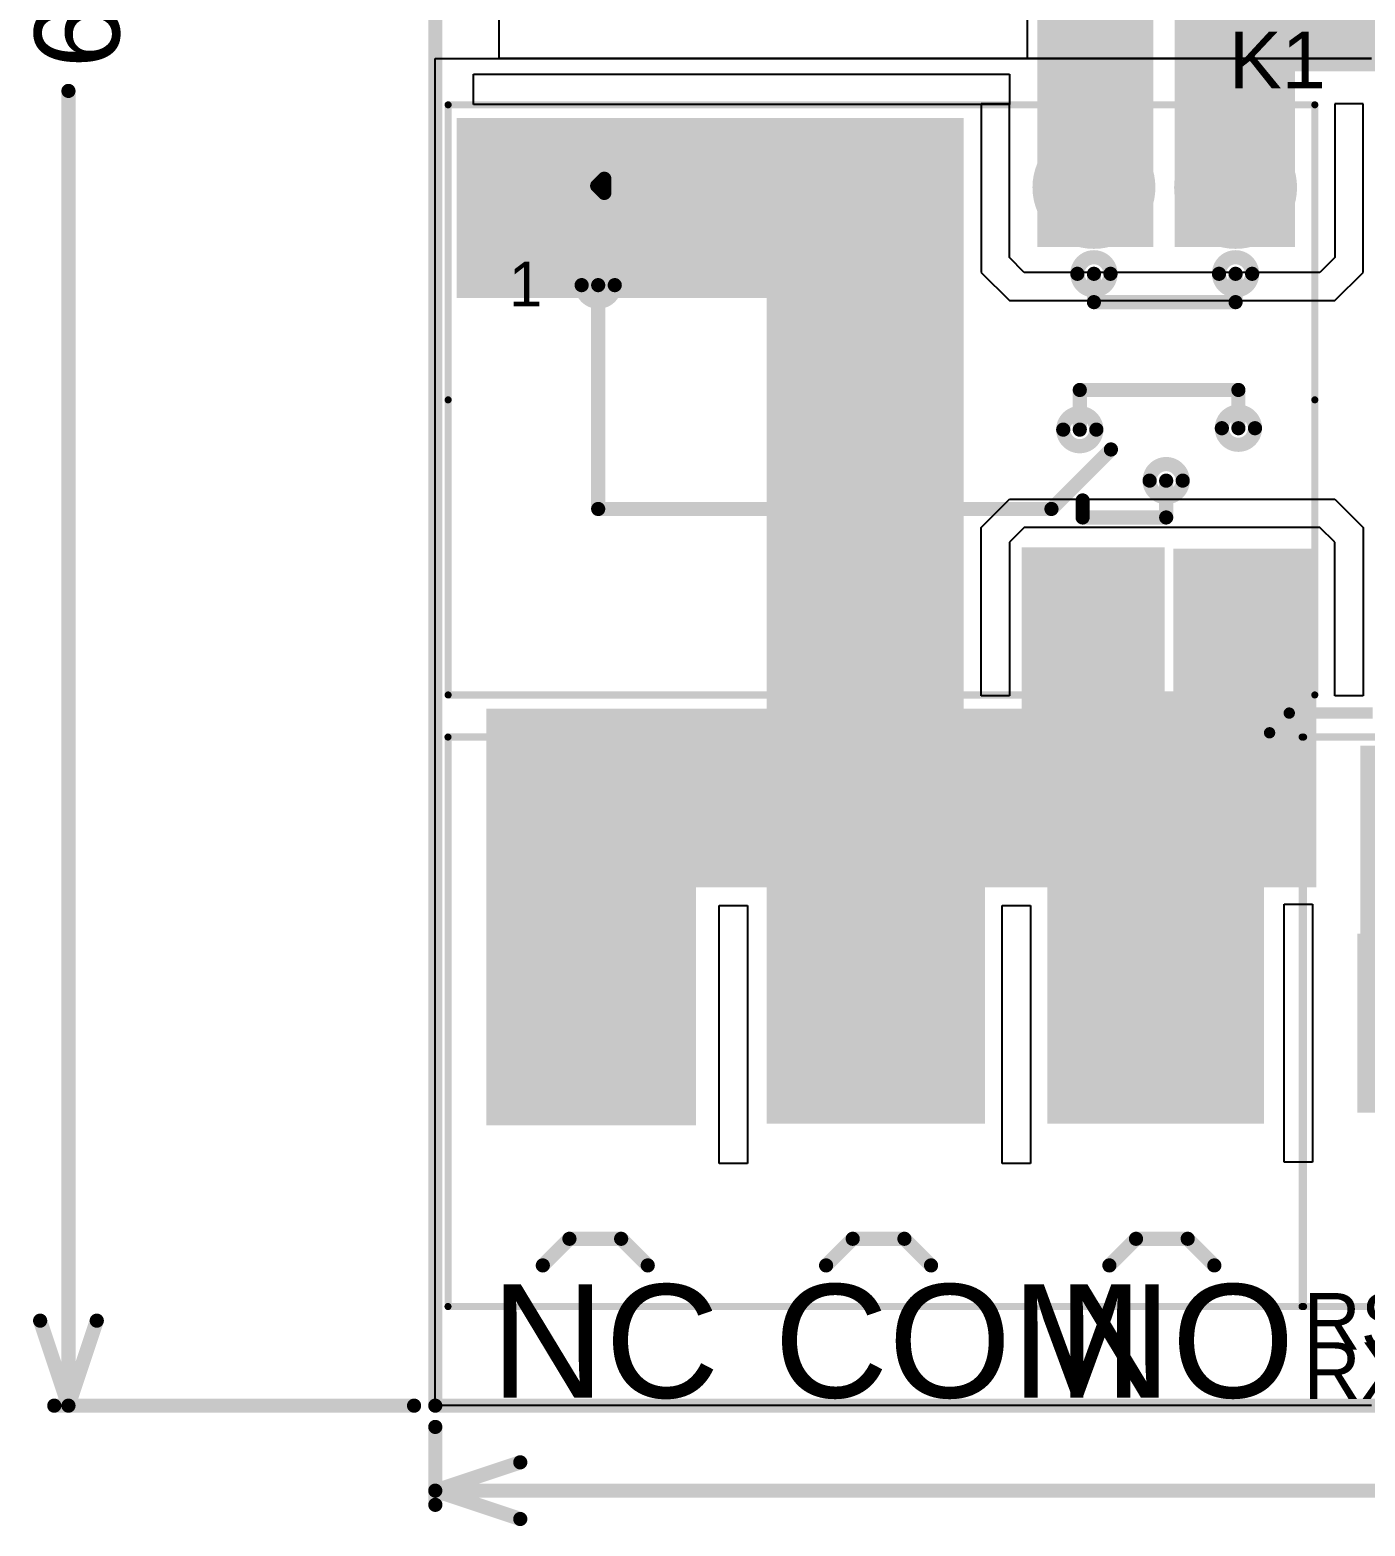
# Model space of a CAD drawing. Header units: millimetres. Extents: x -0.29 to 3.46, y -0.11 to 2.46.
# Drawn here: x -0.286 to 0.656, y -0.085 to 0.971 of the extents above; entities that cross this region are included whole.
import ezdxf

# ---------------------------------------------------------------- set-up
doc = ezdxf.new("R2010")
doc.units = ezdxf.units.MM
doc.header["$MEASUREMENT"] = 0
for name, color, linetype in [('BottomLayer', 5, 'Continuous'), ('BottomPaste', 16, 'Continuous'), ('BottomSolder', 6, 'Continuous'), ('Mechanical1', 6, 'Continuous'), ('Mechanical2', 216, 'Continuous'), ('MultiLayer', 9, 'Continuous'), ('PadHoleLayer', 156, 'Continuous'), ('TopLayer', 1, 'Continuous'), ('TopOverlay', 2, 'Continuous'), ('TopSolder', 216, 'Continuous')]:
    doc.layers.add(name, color=color, linetype=linetype)
doc.styles.add('Arial', font='', dxfattribs={"height": 0.2})
doc.styles.get('Arial').set_extended_font_data('Arial')

# ---------------------------------------------------------------- blocks, each defined once
blk = doc.blocks.new('J102K1CS33VDC_20_80')
at = {"layer": 'BottomLayer'}
blk.add_hatch(color=5, dxfattribs=at).paths.add_polyline_path([(0.0394, 0.0394), (0.0394, -0.0394), (-0.0394, -0.0394), (-0.0394, 0.0394)])
h = blk.add_hatch(color=5, dxfattribs=at)
edge = h.paths.add_edge_path()
edge.add_arc((0.4, 0), 0.0394, 0, 360)
h = blk.add_hatch(color=5, dxfattribs=at)
edge = h.paths.add_edge_path()
edge.add_arc((0.5, 0), 0.0394, 0, 360)
h = blk.add_hatch(color=5, dxfattribs=at)
edge = h.paths.add_edge_path()
edge.add_arc((0.4, -0.3), 0.0394, 0, 360)
h = blk.add_hatch(color=5, dxfattribs=at)
edge = h.paths.add_edge_path()
edge.add_arc((0.5, -0.3), 0.0394, 0, 360)
at = {"layer": 'BottomSolder'}
blk.add_hatch(color=6, dxfattribs=at).paths.add_polyline_path([(0.0434, 0.0434), (0.0434, -0.0434), (-0.0434, -0.0434), (-0.0434, 0.0434)])
h = blk.add_hatch(color=6, dxfattribs=at)
edge = h.paths.add_edge_path()
edge.add_arc((0.4, 0), 0.0434, 0, 360)
h = blk.add_hatch(color=6, dxfattribs=at)
edge = h.paths.add_edge_path()
edge.add_arc((0.5, 0), 0.0434, 0, 360)
h = blk.add_hatch(color=6, dxfattribs=at)
edge = h.paths.add_edge_path()
edge.add_arc((0.4, -0.3), 0.0434, 0, 360)
h = blk.add_hatch(color=6, dxfattribs=at)
edge = h.paths.add_edge_path()
edge.add_arc((0.5, -0.3), 0.0434, 0, 360)
at = {"layer": 'MultiLayer'}
blk.add_hatch(color=9, dxfattribs=at).paths.add_polyline_path([(0.0394, 0.0394), (0.0394, -0.0394), (-0.0394, -0.0394), (-0.0394, 0.0394)])
h = blk.add_hatch(color=9, dxfattribs=at)
edge = h.paths.add_edge_path()
edge.add_arc((0.4, 0), 0.0394, 0, 360)
h = blk.add_hatch(color=9, dxfattribs=at)
edge = h.paths.add_edge_path()
edge.add_arc((0.5, 0), 0.0394, 0, 360)
h = blk.add_hatch(color=9, dxfattribs=at)
edge = h.paths.add_edge_path()
edge.add_arc((0.4, -0.3), 0.0394, 0, 360)
h = blk.add_hatch(color=9, dxfattribs=at)
edge = h.paths.add_edge_path()
edge.add_arc((0.5, -0.3), 0.0394, 0, 360)
at = {"layer": 'PadHoleLayer'}
h = blk.add_hatch(color=156, dxfattribs=at)
edge = h.paths.add_edge_path()
edge.add_arc((0, 0), 0.0201, 0, 360)
h = blk.add_hatch(color=156, dxfattribs=at)
edge = h.paths.add_edge_path()
edge.add_arc((0.4, 0), 0.0201, 0, 360)
h = blk.add_hatch(color=156, dxfattribs=at)
edge = h.paths.add_edge_path()
edge.add_arc((0.5, 0), 0.0201, 0, 360)
h = blk.add_hatch(color=156, dxfattribs=at)
edge = h.paths.add_edge_path()
edge.add_arc((0.4, -0.3), 0.0201, 0, 360)
h = blk.add_hatch(color=156, dxfattribs=at)
edge = h.paths.add_edge_path()
edge.add_arc((0.5, -0.3), 0.0201, 0, 360)
at = {"layer": 'TopLayer'}
blk.add_hatch(color=1, dxfattribs=at).paths.add_polyline_path([(0.0394, 0.0394), (0.0394, -0.0394), (-0.0394, -0.0394), (-0.0394, 0.0394)])
h = blk.add_hatch(color=1, dxfattribs=at)
edge = h.paths.add_edge_path()
edge.add_arc((0.4, 0), 0.0394, 0, 360)
h = blk.add_hatch(color=1, dxfattribs=at)
edge = h.paths.add_edge_path()
edge.add_arc((0.5, 0), 0.0394, 0, 360)
h = blk.add_hatch(color=1, dxfattribs=at)
edge = h.paths.add_edge_path()
edge.add_arc((0.4, -0.3), 0.0394, 0, 360)
h = blk.add_hatch(color=1, dxfattribs=at)
edge = h.paths.add_edge_path()
edge.add_arc((0.5, -0.3), 0.0394, 0, 360)
at = {"layer": 'TopSolder'}
blk.add_hatch(color=216, dxfattribs=at).paths.add_polyline_path([(0.0434, 0.0434), (0.0434, -0.0434), (-0.0434, -0.0434), (-0.0434, 0.0434)])
h = blk.add_hatch(color=216, dxfattribs=at)
edge = h.paths.add_edge_path()
edge.add_arc((0.4, 0), 0.0434, 0, 360)
h = blk.add_hatch(color=216, dxfattribs=at)
edge = h.paths.add_edge_path()
edge.add_arc((0.5, 0), 0.0434, 0, 360)
h = blk.add_hatch(color=216, dxfattribs=at)
edge = h.paths.add_edge_path()
edge.add_arc((0.4, -0.3), 0.0434, 0, 360)
h = blk.add_hatch(color=216, dxfattribs=at)
edge = h.paths.add_edge_path()
edge.add_arc((0.5, -0.3), 0.0434, 0, 360)
at = {"layer": 'TopOverlay'}
for points, const_width in [([(-0.0559, -0.15), (-0.0559, 0.0583)], 0.005), ([(-0.0559, 0.0583), (0.5559, 0.0583)], 0.005), ([(0.5559, -0.15), (0.5559, 0.0583)], 0.005), ([(0.0493, 0.0011), (0.0543, 0.0061)], 0.01), ([(0.0543, -0.0039), (0.0543, 0.0061)], 0.01), ([(0.0493, 0.0011), (0.0543, -0.0039)], 0.01), ([(0.4, -0.081), (0.4, -0.061)], 0.01), ([(0.5, -0.081), (0.5, -0.061)], 0.01), ([(0.05, -0.227), (0.05, -0.069)], 0.01), ([(0.4, -0.081), (0.5, -0.081)], 0.01), ([(-0.0559, -0.3583), (-0.0559, -0.15)], 0.005), ([(0.39, -0.171), (0.39, -0.143)], 0.01), ([(0.39, -0.143), (0.502, -0.143)], 0.01), ([(0.502, -0.17), (0.502, -0.143)], 0.01), ([(0.5559, -0.3583), (0.5559, -0.15)], 0.005), ([(0.37, -0.227), (0.412, -0.185)], 0.01), ([(0.451, -0.233), (0.451, -0.207)], 0.01), ([(0.392, -0.233), (0.392, -0.221)], 0.01), ([(0.05, -0.227), (0.37, -0.227)], 0.01), ([(0.392, -0.233), (0.451, -0.233)], 0.01), ([(-0.0559, -0.3583), (0.5559, -0.3583)], 0.005)]:
    blk.add_lwpolyline(points, dxfattribs=dict(at, const_width=const_width))
for points, const_width in [([(-0.0572, 0.0583, 1), (-0.0547, 0.0583, 1)], 0.0025), ([(-0.0572, 0.0583, 1), (-0.0547, 0.0583, 1)], 0.0025), ([(0.5547, 0.0583, 1), (0.5572, 0.0583, 1)], 0.0025), ([(0.5547, 0.0583, 1), (0.5572, 0.0583, 1)], 0.0025), ([(0.0518, 0.0061, 1), (0.0568, 0.0061, 1)], 0.005), ([(0.0518, 0.0061, 1), (0.0568, 0.0061, 1)], 0.005), ([(0.0468, 0.0011, 1), (0.0518, 0.0011, 1)], 0.005), ([(0.0468, 0.0011, 1), (0.0518, 0.0011, 1)], 0.005), ([(0.0518, -0.0039, 1), (0.0568, -0.0039, 1)], 0.005), ([(0.0518, -0.0039, 1), (0.0568, -0.0039, 1)], 0.005), ([(0.0617, -0.069, 1), (0.0383, -0.069, 1)], 0.01), ([(0.4117, -0.061, 1), (0.3883, -0.061, 1)], 0.01), ([(0.5117, -0.061, 1), (0.4883, -0.061, 1)], 0.01), ([(0.3858, -0.061, 1), (0.3908, -0.061, 1)], 0.005), ([(0.3975, -0.061, 1), (0.4025, -0.061, 1)], 0.005), ([(0.4092, -0.061, 1), (0.4142, -0.061, 1)], 0.005), ([(0.4858, -0.061, 1), (0.4908, -0.061, 1)], 0.005), ([(0.4975, -0.061, 1), (0.5025, -0.061, 1)], 0.005), ([(0.5092, -0.061, 1), (0.5142, -0.061, 1)], 0.005), ([(0.0358, -0.069, 1), (0.0408, -0.069, 1)], 0.005), ([(0.0475, -0.069, 1), (0.0525, -0.069, 1)], 0.005), ([(0.0592, -0.069, 1), (0.0642, -0.069, 1)], 0.005), ([(0.3975, -0.081, 1), (0.4025, -0.081, 1)], 0.005), ([(0.3975, -0.081, 1), (0.4025, -0.081, 1)], 0.005), ([(0.4975, -0.081, 1), (0.5025, -0.081, 1)], 0.005), ([(0.4975, -0.081, 1), (0.5025, -0.081, 1)], 0.005), ([(-0.0572, -0.15, 1), (-0.0547, -0.15, 1)], 0.0025), ([(-0.0572, -0.15, 1), (-0.0547, -0.15, 1)], 0.0025), ([(0.3875, -0.143, 1), (0.3925, -0.143, 1)], 0.005), ([(0.3875, -0.143, 1), (0.3925, -0.143, 1)], 0.005), ([(0.4995, -0.143, 1), (0.5045, -0.143, 1)], 0.005), ([(0.4995, -0.143, 1), (0.5045, -0.143, 1)], 0.005), ([(0.5547, -0.15, 1), (0.5572, -0.15, 1)], 0.0025), ([(0.5547, -0.15, 1), (0.5572, -0.15, 1)], 0.0025), ([(0.4017, -0.171, 1), (0.3783, -0.171, 1)], 0.01), ([(0.5137, -0.17, 1), (0.4903, -0.17, 1)], 0.01), ([(0.3758, -0.171, 1), (0.3808, -0.171, 1)], 0.005), ([(0.3875, -0.171, 1), (0.3925, -0.171, 1)], 0.005), ([(0.3992, -0.171, 1), (0.4042, -0.171, 1)], 0.005), ([(0.4878, -0.17, 1), (0.4928, -0.17, 1)], 0.005), ([(0.4995, -0.17, 1), (0.5045, -0.17, 1)], 0.005), ([(0.5112, -0.17, 1), (0.5162, -0.17, 1)], 0.005), ([(0.4095, -0.185, 1), (0.4145, -0.185, 1)], 0.005), ([(0.4627, -0.207, 1), (0.4393, -0.207, 1)], 0.01), ([(0.4368, -0.207, 1), (0.4418, -0.207, 1)], 0.005), ([(0.4485, -0.207, 1), (0.4535, -0.207, 1)], 0.005), ([(0.4602, -0.207, 1), (0.4652, -0.207, 1)], 0.005), ([(0.3895, -0.221, 1), (0.3945, -0.221, 1)], 0.005), ([(0.0475, -0.227, 1), (0.0525, -0.227, 1)], 0.005), ([(0.0475, -0.227, 1), (0.0525, -0.227, 1)], 0.005), ([(0.3675, -0.227, 1), (0.3725, -0.227, 1)], 0.005), ([(0.3675, -0.227, 1), (0.3725, -0.227, 1)], 0.005), ([(0.3895, -0.233, 1), (0.3945, -0.233, 1)], 0.005), ([(0.3895, -0.233, 1), (0.3945, -0.233, 1)], 0.005), ([(0.4485, -0.233, 1), (0.4535, -0.233, 1)], 0.005), ([(0.4485, -0.233, 1), (0.4535, -0.233, 1)], 0.005), ([(-0.0572, -0.3583, 1), (-0.0547, -0.3583, 1)], 0.0025), ([(-0.0572, -0.3583, 1), (-0.0547, -0.3583, 1)], 0.0025), ([(0.5547, -0.3583, 1), (0.5572, -0.3583, 1)], 0.0025), ([(0.5547, -0.3583, 1), (0.5572, -0.3583, 1)], 0.0025)]:
    blk.add_lwpolyline(points, format="xyb", close=True, dxfattribs=dict(at, const_width=const_width))
blk.add_text('1', height=0.0315, rotation=360, dxfattribs=at).set_placement((-0.013, -0.084))
blk = doc.blocks.new('DB128L_5_08_3P_BK_S_87')
at = {"layer": 'BottomLayer'}
blk.add_hatch(color=5, dxfattribs=at).paths.add_polyline_path([(-0.1409, 0.0591), (-0.1409, -0.0591), (-0.2591, -0.0591), (-0.2591, 0.0591)])
h = blk.add_hatch(color=5, dxfattribs=at)
edge = h.paths.add_edge_path()
edge.add_arc((0, 0), 0.0591, 0, 360)
h = blk.add_hatch(color=5, dxfattribs=at)
edge = h.paths.add_edge_path()
edge.add_arc((0.2, 0), 0.0591, 0, 360)
at = {"layer": 'BottomSolder'}
blk.add_hatch(color=6, dxfattribs=at).paths.add_polyline_path([(-0.1369, 0.0631), (-0.1369, -0.0631), (-0.2631, -0.0631), (-0.2631, 0.0631)])
h = blk.add_hatch(color=6, dxfattribs=at)
edge = h.paths.add_edge_path()
edge.add_arc((0, 0), 0.0631, 0, 360)
h = blk.add_hatch(color=6, dxfattribs=at)
edge = h.paths.add_edge_path()
edge.add_arc((0.2, 0), 0.0631, 0, 360)
at = {"layer": 'MultiLayer'}
blk.add_hatch(color=9, dxfattribs=at).paths.add_polyline_path([(-0.1409, 0.0591), (-0.1409, -0.0591), (-0.2591, -0.0591), (-0.2591, 0.0591)])
h = blk.add_hatch(color=9, dxfattribs=at)
edge = h.paths.add_edge_path()
edge.add_arc((0, 0), 0.0591, 0, 360)
h = blk.add_hatch(color=9, dxfattribs=at)
edge = h.paths.add_edge_path()
edge.add_arc((0.2, 0), 0.0591, 0, 360)
at = {"layer": 'PadHoleLayer'}
h = blk.add_hatch(color=156, dxfattribs=at)
edge = h.paths.add_edge_path()
edge.add_arc((-0.2, 0), 0.0315, 0, 360)
h = blk.add_hatch(color=156, dxfattribs=at)
edge = h.paths.add_edge_path()
edge.add_arc((0, 0), 0.0315, 0, 360)
h = blk.add_hatch(color=156, dxfattribs=at)
edge = h.paths.add_edge_path()
edge.add_arc((0.2, 0), 0.0315, 0, 360)
at = {"layer": 'TopLayer'}
blk.add_hatch(color=1, dxfattribs=at).paths.add_polyline_path([(-0.1409, 0.0591), (-0.1409, -0.0591), (-0.2591, -0.0591), (-0.2591, 0.0591)])
h = blk.add_hatch(color=1, dxfattribs=at)
edge = h.paths.add_edge_path()
edge.add_arc((0, 0), 0.0591, 0, 360)
h = blk.add_hatch(color=1, dxfattribs=at)
edge = h.paths.add_edge_path()
edge.add_arc((0.2, 0), 0.0591, 0, 360)
at = {"layer": 'TopSolder'}
blk.add_hatch(color=216, dxfattribs=at).paths.add_polyline_path([(-0.1369, 0.0631), (-0.1369, -0.0631), (-0.2631, -0.0631), (-0.2631, 0.0631)])
h = blk.add_hatch(color=216, dxfattribs=at)
edge = h.paths.add_edge_path()
edge.add_arc((0, 0), 0.0631, 0, 360)
h = blk.add_hatch(color=216, dxfattribs=at)
edge = h.paths.add_edge_path()
edge.add_arc((0.2, 0), 0.0631, 0, 360)
at = {"layer": 'TopOverlay'}
for points, const_width in [([(-0.302, -0.2), (-0.302, 0.202)], 0.005), ([(-0.302, 0.202), (0.302, 0.202)], 0.005), ([(0.302, -0.2), (0.302, 0.202)], 0.005), ([(-0.2351, -0.171), (-0.2163, -0.1522)], 0.01), ([(-0.2163, -0.1522), (-0.1798, -0.1522)], 0.01), ([(-0.1798, -0.1522), (-0.161, -0.171)], 0.01), ([(-0.0351, -0.171), (-0.0163, -0.1522)], 0.01), ([(-0.0163, -0.1522), (0.0202, -0.1522)], 0.01), ([(0.0202, -0.1522), (0.039, -0.171)], 0.01), ([(0.1649, -0.171), (0.1837, -0.1522)], 0.01), ([(0.1837, -0.1522), (0.2202, -0.1522)], 0.01), ([(0.2202, -0.1522), (0.239, -0.171)], 0.01), ([(-0.302, -0.2), (0.302, -0.2)], 0.005)]:
    blk.add_lwpolyline(points, dxfattribs=dict(at, const_width=const_width))
for points, const_width in [([(-0.3033, 0.202, 1), (-0.3008, 0.202, 1)], 0.0025), ([(-0.3033, 0.202, 1), (-0.3008, 0.202, 1)], 0.0025), ([(0.3008, 0.202, 1), (0.3033, 0.202, 1)], 0.0025), ([(0.3008, 0.202, 1), (0.3033, 0.202, 1)], 0.0025), ([(-0.2188, -0.1522, 1), (-0.2138, -0.1522, 1)], 0.005), ([(-0.2188, -0.1522, 1), (-0.2138, -0.1522, 1)], 0.005), ([(-0.1823, -0.1522, 1), (-0.1773, -0.1522, 1)], 0.005), ([(-0.1823, -0.1522, 1), (-0.1773, -0.1522, 1)], 0.005), ([(-0.0188, -0.1522, 1), (-0.0138, -0.1522, 1)], 0.005), ([(-0.0188, -0.1522, 1), (-0.0138, -0.1522, 1)], 0.005), ([(0.0177, -0.1522, 1), (0.0227, -0.1522, 1)], 0.005), ([(0.0177, -0.1522, 1), (0.0227, -0.1522, 1)], 0.005), ([(0.1812, -0.1522, 1), (0.1862, -0.1522, 1)], 0.005), ([(0.1812, -0.1522, 1), (0.1862, -0.1522, 1)], 0.005), ([(0.2177, -0.1522, 1), (0.2227, -0.1522, 1)], 0.005), ([(0.2177, -0.1522, 1), (0.2227, -0.1522, 1)], 0.005), ([(-0.2376, -0.171, 1), (-0.2326, -0.171, 1)], 0.005), ([(-0.1635, -0.171, 1), (-0.1585, -0.171, 1)], 0.005), ([(-0.0376, -0.171, 1), (-0.0326, -0.171, 1)], 0.005), ([(0.0365, -0.171, 1), (0.0415, -0.171, 1)], 0.005), ([(0.1624, -0.171, 1), (0.1674, -0.171, 1)], 0.005), ([(0.2365, -0.171, 1), (0.2415, -0.171, 1)], 0.005), ([(-0.3033, -0.2, 1), (-0.3008, -0.2, 1)], 0.0025), ([(-0.3033, -0.2, 1), (-0.3008, -0.2, 1)], 0.0025), ([(0.3008, -0.2, 1), (0.3033, -0.2, 1)], 0.0025), ([(0.3008, -0.2, 1), (0.3033, -0.2, 1)], 0.0025)]:
    blk.add_lwpolyline(points, format="xyb", close=True, dxfattribs=dict(at, const_width=const_width))
blk = doc.blocks.new('DB128L_5_08_3P_BK_S_90')
at = {"layer": 'BottomLayer'}
blk.add_hatch(color=5, dxfattribs=at).paths.add_polyline_path([(-0.1409, 0.0591), (-0.1409, -0.0591), (-0.2591, -0.0591), (-0.2591, 0.0591)])
h = blk.add_hatch(color=5, dxfattribs=at)
edge = h.paths.add_edge_path()
edge.add_arc((0, 0), 0.0591, 0, 360)
h = blk.add_hatch(color=5, dxfattribs=at)
edge = h.paths.add_edge_path()
edge.add_arc((0.2, 0), 0.0591, 0, 360)
at = {"layer": 'BottomSolder'}
blk.add_hatch(color=6, dxfattribs=at).paths.add_polyline_path([(-0.1369, 0.0631), (-0.1369, -0.0631), (-0.2631, -0.0631), (-0.2631, 0.0631)])
h = blk.add_hatch(color=6, dxfattribs=at)
edge = h.paths.add_edge_path()
edge.add_arc((0, 0), 0.0631, 0, 360)
h = blk.add_hatch(color=6, dxfattribs=at)
edge = h.paths.add_edge_path()
edge.add_arc((0.2, 0), 0.0631, 0, 360)
at = {"layer": 'MultiLayer'}
blk.add_hatch(color=9, dxfattribs=at).paths.add_polyline_path([(-0.1409, 0.0591), (-0.1409, -0.0591), (-0.2591, -0.0591), (-0.2591, 0.0591)])
h = blk.add_hatch(color=9, dxfattribs=at)
edge = h.paths.add_edge_path()
edge.add_arc((0, 0), 0.0591, 0, 360)
h = blk.add_hatch(color=9, dxfattribs=at)
edge = h.paths.add_edge_path()
edge.add_arc((0.2, 0), 0.0591, 0, 360)
at = {"layer": 'PadHoleLayer'}
h = blk.add_hatch(color=156, dxfattribs=at)
edge = h.paths.add_edge_path()
edge.add_arc((-0.2, 0), 0.0315, 0, 360)
h = blk.add_hatch(color=156, dxfattribs=at)
edge = h.paths.add_edge_path()
edge.add_arc((0, 0), 0.0315, 0, 360)
h = blk.add_hatch(color=156, dxfattribs=at)
edge = h.paths.add_edge_path()
edge.add_arc((0.2, 0), 0.0315, 0, 360)
at = {"layer": 'TopLayer'}
blk.add_hatch(color=1, dxfattribs=at).paths.add_polyline_path([(-0.1409, 0.0591), (-0.1409, -0.0591), (-0.2591, -0.0591), (-0.2591, 0.0591)])
h = blk.add_hatch(color=1, dxfattribs=at)
edge = h.paths.add_edge_path()
edge.add_arc((0, 0), 0.0591, 0, 360)
h = blk.add_hatch(color=1, dxfattribs=at)
edge = h.paths.add_edge_path()
edge.add_arc((0.2, 0), 0.0591, 0, 360)
at = {"layer": 'TopSolder'}
blk.add_hatch(color=216, dxfattribs=at).paths.add_polyline_path([(-0.1369, 0.0631), (-0.1369, -0.0631), (-0.2631, -0.0631), (-0.2631, 0.0631)])
h = blk.add_hatch(color=216, dxfattribs=at)
edge = h.paths.add_edge_path()
edge.add_arc((0, 0), 0.0631, 0, 360)
h = blk.add_hatch(color=216, dxfattribs=at)
edge = h.paths.add_edge_path()
edge.add_arc((0.2, 0), 0.0631, 0, 360)
at = {"layer": 'TopOverlay'}
for points, const_width in [([(-0.302, 0.202), (0.302, 0.202)], 0.005), ([(-0.302, -0.2), (-0.302, 0.202)], 0.005), ([(0.302, -0.2), (0.302, 0.202)], 0.005), ([(-0.2351, -0.171), (-0.2163, -0.1522)], 0.01), ([(-0.2163, -0.1522), (-0.1798, -0.1522)], 0.01), ([(-0.1798, -0.1522), (-0.161, -0.171)], 0.01), ([(-0.0351, -0.171), (-0.0163, -0.1522)], 0.01), ([(-0.0163, -0.1522), (0.0202, -0.1522)], 0.01), ([(0.0202, -0.1522), (0.039, -0.171)], 0.01), ([(0.1649, -0.171), (0.1837, -0.1522)], 0.01), ([(0.1837, -0.1522), (0.2202, -0.1522)], 0.01), ([(0.2202, -0.1522), (0.239, -0.171)], 0.01), ([(-0.302, -0.2), (0.302, -0.2)], 0.005)]:
    blk.add_lwpolyline(points, dxfattribs=dict(at, const_width=const_width))
for points, const_width in [([(-0.3033, 0.202, 1), (-0.3008, 0.202, 1)], 0.0025), ([(-0.3033, 0.202, 1), (-0.3008, 0.202, 1)], 0.0025), ([(0.3008, 0.202, 1), (0.3033, 0.202, 1)], 0.0025), ([(0.3008, 0.202, 1), (0.3033, 0.202, 1)], 0.0025), ([(-0.2188, -0.1522, 1), (-0.2138, -0.1522, 1)], 0.005), ([(-0.2188, -0.1522, 1), (-0.2138, -0.1522, 1)], 0.005), ([(-0.1823, -0.1522, 1), (-0.1773, -0.1522, 1)], 0.005), ([(-0.1823, -0.1522, 1), (-0.1773, -0.1522, 1)], 0.005), ([(-0.0188, -0.1522, 1), (-0.0138, -0.1522, 1)], 0.005), ([(-0.0188, -0.1522, 1), (-0.0138, -0.1522, 1)], 0.005), ([(0.0177, -0.1522, 1), (0.0227, -0.1522, 1)], 0.005), ([(0.0177, -0.1522, 1), (0.0227, -0.1522, 1)], 0.005), ([(0.1812, -0.1522, 1), (0.1862, -0.1522, 1)], 0.005), ([(0.1812, -0.1522, 1), (0.1862, -0.1522, 1)], 0.005), ([(0.2177, -0.1522, 1), (0.2227, -0.1522, 1)], 0.005), ([(0.2177, -0.1522, 1), (0.2227, -0.1522, 1)], 0.005), ([(-0.2376, -0.171, 1), (-0.2326, -0.171, 1)], 0.005), ([(-0.1635, -0.171, 1), (-0.1585, -0.171, 1)], 0.005), ([(-0.0376, -0.171, 1), (-0.0326, -0.171, 1)], 0.005), ([(0.0365, -0.171, 1), (0.0415, -0.171, 1)], 0.005), ([(0.1624, -0.171, 1), (0.1674, -0.171, 1)], 0.005), ([(0.2365, -0.171, 1), (0.2415, -0.171, 1)], 0.005), ([(-0.3033, -0.2, 1), (-0.3008, -0.2, 1)], 0.0025), ([(-0.3033, -0.2, 1), (-0.3008, -0.2, 1)], 0.0025), ([(0.3008, -0.2, 1), (0.3033, -0.2, 1)], 0.0025), ([(0.3008, -0.2, 1), (0.3033, -0.2, 1)], 0.0025)]:
    blk.add_lwpolyline(points, format="xyb", close=True, dxfattribs=dict(at, const_width=const_width))
blk = doc.blocks.new('SOD_323_B_98')
at = {"layer": 'BottomLayer'}
for points in [[(-0.0295, -0.0177), (-0.061, -0.0177), (-0.061, 0.0177), (-0.0295, 0.0177)], [(0.061, -0.0177), (0.0295, -0.0177), (0.0295, 0.0177), (0.061, 0.0177)]]:
    blk.add_hatch(color=5, dxfattribs=at).paths.add_polyline_path(points)
at = {"layer": 'BottomPaste'}
for points in [[(-0.0295, -0.0177), (-0.061, -0.0177), (-0.061, 0.0177), (-0.0295, 0.0177)], [(0.061, -0.0177), (0.0295, -0.0177), (0.0295, 0.0177), (0.061, 0.0177)]]:
    blk.add_hatch(color=16, dxfattribs=at).paths.add_polyline_path(points)
at = {"layer": 'BottomSolder'}
for points in [[(-0.0274, -0.0199), (-0.0632, -0.0199), (-0.0632, 0.0199), (-0.0274, 0.0199)], [(0.0632, -0.0199), (0.0274, -0.0199), (0.0274, 0.0199), (0.0632, 0.0199)]]:
    blk.add_hatch(color=6, dxfattribs=at).paths.add_polyline_path(points)

msp = doc.modelspace()

# ---------------------------------------------------------------- hatches: boundary and pattern name
at = {"layer": 'BottomLayer'}
for points in [[(0.507, 0.818), (0.507, 1.084), (0.425, 1.084), (0.425, 0.818)], [(1.224, 0.942), (1.224, 0.993), (0.522, 0.993), (0.522, 0.942)], [(0.607, 0.818), (0.607, 0.989), (0.522, 0.989), (0.522, 0.818)], [(0.373, 0.782), (0.373, 0.909), (0.015, 0.909), (0.015, 0.782)], [(0.234, 0.468), (0.373, 0.468), (0.373, 0.892), (0.234, 0.892)], [(0.515, 0.606), (0.414, 0.606), (0.414, 0.369), (0.515, 0.369)], [(0.432, 0.199), (0.585, 0.199), (0.585, 0.5), (0.432, 0.5)], [(0.234, 0.199), (0.388, 0.199), (0.388, 0.485), (0.234, 0.485)]]:
    msp.add_hatch(color=5, dxfattribs=at).paths.add_polyline_path(points)
at = {"layer": 'TopLayer'}
for points in [[(0.521, 0.461), (0.622, 0.461), (0.622, 0.605), (0.521, 0.605)], [(0.036, 0.198), (0.184, 0.198), (0.184, 0.492), (0.036, 0.492)], [(0.622, 0.366), (0.622, 0.492), (0.036, 0.492), (0.036, 0.366)], [(0.653, 0.208), (0.83, 0.208), (0.83, 0.466), (0.653, 0.466)]]:
    msp.add_hatch(color=1, dxfattribs=at).paths.add_polyline_path(points)

# ---------------------------------------------------------------- linework, layer by layer
at = {"layer": 'BottomLayer'}
for p, q in [((0.045, 0.951), (0.045, 2.238)), ((0.4179, 1.084), (0.4179, 0.951)), ((0, 0), (0, 0.951)), ((0, 0.951), (0.661, 0.951)), ((0.4179, 0.951), (0.045, 0.951)), ((0.661, 0), (0, 0))]:
    msp.add_line(p, q, dxfattribs=at)
for points, const_width in [([(0.5576, 0.961), (0.9091, 0.961)], 0.015), ([(0.5576, 0.961), (0.565, 0.9536)], 0.015), ([(0.565, 0.86), (0.565, 0.9536)], 0.015), ([(0.465, 0.421), (0.465, 0.56)], 0.07), ([(0.465, 0.421), (0.51, 0.376)], 0.07), ([(0.51, 0.271), (0.51, 0.376)], 0.07)]:
    msp.add_lwpolyline(points, dxfattribs=dict(at, const_width=const_width))
for points, const_width in [([(0.5538, 0.961, 1), (0.5613, 0.961, 1)], 0.0075), ([(0.5538, 0.961, 1), (0.5613, 0.961, 1)], 0.0075), ([(0.5613, 0.9536, 1), (0.5687, 0.9536, 1)], 0.0075), ([(0.5613, 0.9536, 1), (0.5687, 0.9536, 1)], 0.0075), ([(0.5613, 0.86, 1), (0.5687, 0.86, 1)], 0.0075), ([(0.4475, 0.56, 1), (0.4825, 0.56, 1)], 0.035), ([(0.4475, 0.421, 1), (0.4825, 0.421, 1)], 0.035), ([(0.4475, 0.421, 1), (0.4825, 0.421, 1)], 0.035), ([(0.4925, 0.376, 1), (0.5275, 0.376, 1)], 0.035), ([(0.4925, 0.376, 1), (0.5275, 0.376, 1)], 0.035), ([(0.4925, 0.271, 1), (0.5275, 0.271, 1)], 0.035)]:
    msp.add_lwpolyline(points, format="xyb", close=True, dxfattribs=dict(at, const_width=const_width))
at = {"layer": 'Mechanical1', "const_width": 0.01}
for points in [[(-0.259, 0), (-0.259, 0.9281)], [(-0.279, 0.06), (-0.259, 0)], [(-0.259, 0), (-0.239, 0.06)], [(-0.269, 0), (-0.015, 0)], [(0, -0.07), (0, -0.015)], [(0, -0.06), (0.06, -0.04)], [(0, -0.06), (0.06, -0.08)], [(0, -0.06), (1.4251, -0.06)]]:
    msp.add_lwpolyline(points, dxfattribs=at)
at = {"layer": 'Mechanical1', "const_width": 0.005}
for points in [[(-0.2615, 0.9281, 1), (-0.2565, 0.9281, 1)], [(-0.2815, 0.06, 1), (-0.2765, 0.06, 1)], [(-0.2415, 0.06, 1), (-0.2365, 0.06, 1)], [(-0.2715, 0, 1), (-0.2665, 0, 1)], [(-0.2615, 0, 1), (-0.2565, 0, 1)], [(-0.2615, 0, 1), (-0.2565, 0, 1)], [(-0.2615, 0, 1), (-0.2565, 0, 1)], [(-0.0175, 0, 1), (-0.0125, 0, 1)], [(-0.0025, -0.015, 1), (0.0025, -0.015, 1)], [(0.0575, -0.04, 1), (0.0625, -0.04, 1)], [(-0.0025, -0.06, 1), (0.0025, -0.06, 1)], [(-0.0025, -0.06, 1), (0.0025, -0.06, 1)], [(-0.0025, -0.06, 1), (0.0025, -0.06, 1)], [(-0.0025, -0.07, 1), (0.0025, -0.07, 1)], [(0.0575, -0.08, 1), (0.0625, -0.08, 1)]]:
    msp.add_lwpolyline(points, format="xyb", close=True, dxfattribs=at)
at = {"layer": 'Mechanical2', "const_width": 0.01}
for points in [[(0, 2.46), (0, 0)], [(0, 0), (3.454, 0)]]:
    msp.add_lwpolyline(points, dxfattribs=at)
at = {"layer": 'Mechanical2', "const_width": 0.005}
msp.add_lwpolyline([(-0.0025, 0, 1), (0.0025, 0, 1)], format="xyb", close=True, dxfattribs=at)
msp.add_lwpolyline([(-0.0025, 0, 1), (0.0025, 0, 1)], format="xyb", close=True, dxfattribs=at)
at = {"layer": 'MultiLayer'}
for p, q in [((0.027, 0.9186), (0.027, 0.94)), ((0.027, 0.94), (0.4054, 0.94)), ((0.4054, 0.94), (0.4054, 0.9186)), ((0.4054, 0.919), (0.3854, 0.919)), ((0.3854, 0.919), (0.3854, 0.8)), ((0.4054, 0.8104), (0.4054, 0.919)), ((0.655, 0.919), (0.635, 0.919)), ((0.635, 0.919), (0.635, 0.8104)), ((0.655, 0.8), (0.655, 0.919)), ((0.4054, 0.9186), (0.027, 0.9186)), ((0.4158, 0.8), (0.4054, 0.8104)), ((0.635, 0.8104), (0.6246, 0.8)), ((0.3854, 0.8), (0.4053, 0.7801)), ((0.6246, 0.8), (0.4158, 0.8)), ((0.6351, 0.7801), (0.655, 0.8)), ((0.4053, 0.7801), (0.6351, 0.7801)), ((0.3854, 0.62), (0.4053, 0.6399)), ((0.4053, 0.6399), (0.6351, 0.6399)), ((0.6351, 0.6399), (0.655, 0.62)), ((0.3854, 0.501), (0.3854, 0.62)), ((0.4158, 0.62), (0.4054, 0.6096)), ((0.6246, 0.62), (0.4158, 0.62)), ((0.635, 0.6096), (0.6246, 0.62)), ((0.655, 0.62), (0.655, 0.501)), ((0.4054, 0.6096), (0.4054, 0.501)), ((0.635, 0.501), (0.635, 0.6096)), ((0.4054, 0.501), (0.3854, 0.501)), ((0.655, 0.501), (0.635, 0.501)), ((0.2003, 0.171), (0.2003, 0.353)), ((0.2003, 0.353), (0.2203, 0.353)), ((0.2203, 0.353), (0.2203, 0.171)), ((0.4003, 0.171), (0.4003, 0.353)), ((0.4003, 0.353), (0.4203, 0.353)), ((0.4203, 0.353), (0.4203, 0.171)), ((0.5993, 0.172), (0.5993, 0.354)), ((0.5993, 0.354), (0.6193, 0.354)), ((0.6193, 0.354), (0.6193, 0.172)), ((0.2203, 0.171), (0.2003, 0.171)), ((0.4203, 0.171), (0.4003, 0.171)), ((0.6193, 0.172), (0.5993, 0.172))]:
    msp.add_line(p, q, dxfattribs=at)
at = {"layer": 'TopLayer'}
for p, q in [((0.045, 0.951), (0.045, 1.0011)), ((0, 0), (0, 0.951)), ((0, 0.951), (0.661, 0.951)), ((0.661, 0.951), (0.045, 0.951)), ((0.661, 0), (0, 0))]:
    msp.add_line(p, q, dxfattribs=at)
at = {"layer": 'TopLayer', "const_width": 0.07}
for points in [[(0.111, 0.27), (0.1296, 0.2886)], [(0.51, 0.271), (0.511, 0.27)]]:
    msp.add_lwpolyline(points, dxfattribs=at)
at = {"layer": 'TopLayer', "const_width": 0.035}
for points in [[(0.1121, 0.2886, 1), (0.1471, 0.2886, 1)], [(0.0935, 0.27, 1), (0.1285, 0.27, 1)], [(0.4925, 0.271, 1), (0.5275, 0.271, 1)], [(0.4935, 0.27, 1), (0.5285, 0.27, 1)]]:
    msp.add_lwpolyline(points, format="xyb", close=True, dxfattribs=at)
at = {"layer": 'TopOverlay', "const_width": 0.008}
for points in [[(0.589, 0.475), (0.6029, 0.4889)], [(0.6029, 0.4889), (0.6619, 0.4889)]]:
    msp.add_lwpolyline(points, dxfattribs=at)
at = {"layer": 'TopOverlay', "const_width": 0.004}
for points in [[(0.6009, 0.4889, 1), (0.6049, 0.4889, 1)], [(0.6009, 0.4889, 1), (0.6049, 0.4889, 1)], [(0.587, 0.475, 1), (0.591, 0.475, 1)]]:
    msp.add_lwpolyline(points, format="xyb", close=True, dxfattribs=at)

# ---------------------------------------------------------------- block references
at = {"rotation": 180}
msp.add_blockref('SOD_323_B_98', (0.5123, 0.961), dxfattribs=at)
for name, p in [('J102K1CS33VDC_20_80', (0.065, 0.86)), ('DB128L_5_08_3P_BK_S_87', (0.311, 0.27)), ('DB128L_5_08_3P_BK_S_90', (0.914, 0.27))]:
    msp.add_blockref(name, p)

# ---------------------------------------------------------------- texts
at = {"layer": 'Mechanical1', "style": 'Arial'}
msp.add_text('62.48 (mm)', height=0.06, rotation=90, dxfattribs=at).set_placement((-0.223, 0.9441))
at = {"layer": 'TopOverlay', "style": 'Arial'}
msp.add_text('K1', height=0.04, dxfattribs=at).set_placement((0.5603, 0.93))
for s, height, p in [('NC', 0.08, (0.0391, 0.0056)), ('COM', 0.08, (0.2391, 0.0057)), ('NO', 0.08, (0.4391, 0.0057)), ('RS232', 0.04, (0.613, 0.0395)), ('RX', 0.04, (0.613, 0.0047))]:
    msp.add_text(s, height=height, rotation=360, dxfattribs=at).set_placement(p)

doc.saveas('drawing.dxf')
